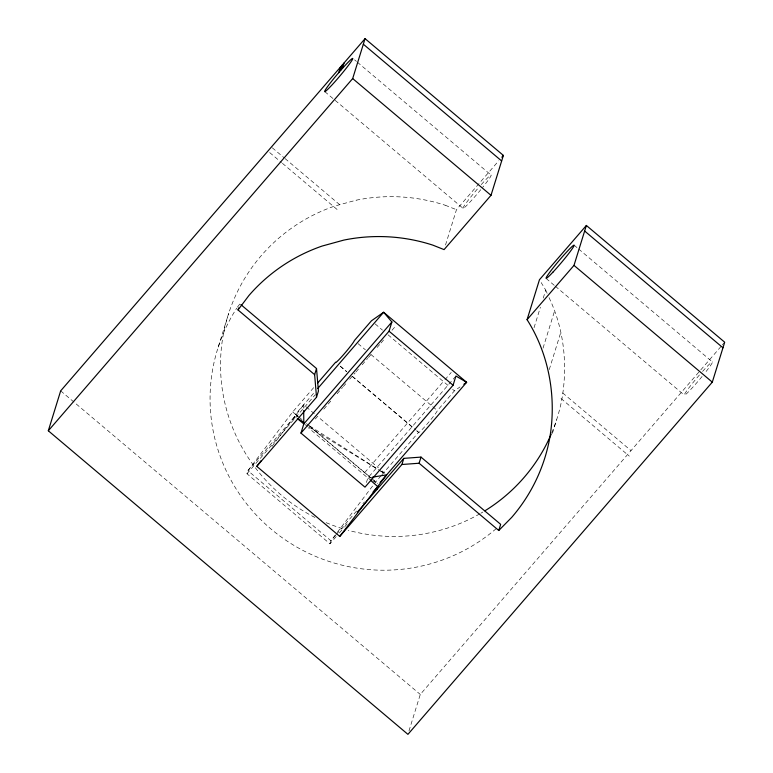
<?xml version="1.0" encoding="UTF-8"?>
<svg xmlns="http://www.w3.org/2000/svg" width="773" height="773" viewBox="0 0 773 773"><rect width="100%" height="100%" fill="white"/><g stroke="black" fill="none" stroke-linecap="round" stroke-linejoin="round"><path stroke-width="0.58" stroke-dasharray="3.87 2.9" d="M303.692 408.241L303.702 404.762L316.611 415.652M549.033 297.615C563.99 328.709 567.759 364.412 562.058 398.269A172.379 169.654 17.2 0 1 551.719 432.928M218.257 347.087L228.702 313.326M336.207 536.597L329.965 543.815L246.974 473.762L247.92 470.689L292.677 411.951L313.77 387.524M293.798 419.575L294.755 416.512L296.735 417.768M329.965 543.815L330.912 540.752L336.69 533.167M366.412 482.545L367.842 477.946L455.133 376.924M445.499 245.051L456.466 209.696L498.682 160.842M408.985 730.929L420.28 694.444L721.538 345.86M534.046 327.733L540.414 307.2M543.245 298.069L545.719 290.078L541.168 282.56M543.023 348.188L554.705 310.543M549.236 369.61L560.918 331.955M552.395 433.431L556.618 419.787M237.417 307.142L239.93 303.818M271.97 446.417L303.702 404.762M337.405 532.22L374.944 482.951M297.808 416.831L295.557 414.183L314.669 392.066M246.974 473.762L315.345 394.645M315.307 419.005L317.529 416.434L378.393 467.81M323.8 409.178L332.419 399.206M337.125 393.766L342.613 387.418M343.396 386.51L345.744 383.785M349.667 379.253L355.145 372.905M355.938 371.997L359.068 368.373M362.199 364.74L367.687 358.392M368.47 357.493L371.61 353.86M377.089 347.512L380.229 343.888M381.012 342.98L384.142 339.347M391.988 330.284L395.902 325.752M364.711 472.564L444.175 380.616M444.958 379.707L451.229 372.451M381.128 475.675L375.659 482.004L373.813 480.448M381.91 474.767L418.647 432.262A14.513 1.015 -49.8 0 0 427.256 423.884A14.513 1.015 -49.8 0 0 437.373 410.589L454.437 390.858L460.061 386.915M335.598 535.331L330.912 540.752L247.92 470.689L294.755 416.512L296.561 417.98M336.371 534.423L356.672 510.943M362.914 503.725L364.469 501.919M339.328 532.984L344.014 527.563M344.787 526.664L347.135 523.949M722.32 344.951L724.688 342.217M314.988 517.475A172.379 169.654 17.2 0 1 220.846 354.565A172.379 169.654 17.2 0 1 334.467 206.149L356.14 200.197M372.547 477.163L367.842 477.946L308.388 427.759M445.151 205.203L456.466 209.696M371.726 480.236L367.842 477.946L369.639 479.511M372.702 480.806L378.538 484.246M304.833 424.522L307.905 426.406M308.929 427.034L379.524 470.419M380.548 471.047L384.645 473.559L378.586 469.675M309.76 426.029L377.582 469.037M354.585 59.859L356.43 61.415M357.348 62.188L491.048 175.056M574.039 245.118L577.731 248.23M578.648 249.012L712.358 361.88A21.779 1.527 -49.8 0 1 705.498 372.267M324.805 91.629L463.124 208.391A21.779 1.527 -49.8 0 0 480.796 189.656M546.115 278.454L554.415 285.459M555.333 286.232L684.424 395.216M272.299 147.807L284.135 157.798M285.053 158.571L339.705 204.71M562.676 392.935L631 450.611M269.671 152.561L281.517 162.562M282.425 163.325L337.994 210.237M560.966 398.462L629.29 456.138M375.137 323.906L382.509 330.139M388.046 334.806L448.9 386.181M452.591 389.292L454.437 390.858M358.073 343.647L365.455 349.869M370.982 354.546L431.846 405.922M432.764 406.695L437.373 410.589M340.265 366.102L346.719 371.552M352.256 376.219L415.884 429.923M416.802 430.706L418.647 432.262M340.246 366.325L346.7 371.774M352.237 376.441L413.091 427.817M416.782 430.938L418.628 432.494M382.075 470.921L384.848 473.26M295.557 414.183L298.32 416.521M299.238 417.294L302.011 419.633M309.384 425.865L371.166 478.014M372.084 478.796L377.62 483.463M292.677 411.951L298.204 416.618M306.504 423.623L372.895 479.666M60.671 390.867L420.28 694.444M545.719 290.078L547.139 293.315M496.198 528.635A172.379 169.654 17.2 0 1 270.54 528.626A172.379 169.654 17.2 0 1 236.78 308.118M482.854 512.055A172.379 169.654 17.2 0 1 480.825 513.253M479.801 513.842A172.379 169.654 17.2 0 1 348.159 530.278M342.458 528.616A172.379 169.654 17.2 0 1 325.742 522.49M356.121 200.217A172.379 169.654 17.2 0 1 445.122 205.212M702.57 371.407A21.779 1.527 -49.8 0 1 712.397 361.88M702.106 376.47A21.779 1.527 -49.8 0 1 684.327 395.167A21.779 1.527 -49.8 0 1 700.164 374.132M481.26 184.592A21.779 1.527 -49.8 0 1 491.164 175.133A21.779 1.527 -49.8 0 1 482.545 187.51M463.027 208.352A21.779 1.527 -49.8 0 1 478.864 187.308"/><path stroke-width="1.16" d="M380.026 482.526L466.631 382.316L455.925 376.016L453.075 385.225L364.982 487.154L300.968 433.102L303.818 423.894L303.692 410.56M498.769 530.491L511.707 517.379A172.379 169.654 17.2 0 0 549.709 438.175C556.724 397.68 549.216 354.478 527.07 319.674L539.457 279.739L586.369 225.455L724.688 342.217L712.3 382.152L407.931 734.35L48.312 430.774L60.671 390.867L365.059 38.65L503.378 155.412L491 195.327L444.089 249.611L432.774 245.118A172.379 169.654 17.2 0 0 343.763 240.113L322.119 246.056A172.379 169.654 17.2 0 0 248.906 295.537L238.026 309.954L314.63 374.654L316.524 397.216L256.781 466.351L339.772 536.414L401.912 464.496L403.815 458.36L421.005 457.104L500.672 524.355L498.769 530.491L419.101 463.24L401.912 464.496M238.026 309.954L238.664 307.905M48.312 430.774L352.681 78.566L365.059 38.65M314.63 374.654L316.524 368.518L240.838 304.581M316.524 397.216L318.428 391.08L316.524 368.518M300.968 433.102L389.051 331.182L391.901 321.974L383.64 312.263L371.446 320.795L354.392 340.535A14.513 1.015 -49.8 0 1 344.265 353.821A14.513 1.015 -49.8 0 1 335.656 362.208L317.684 383.002M376.789 489.638L377.736 486.565L370.538 480.294M419.101 463.24L421.005 457.104M527.07 319.674L573.991 265.39L586.369 225.455M338.709 72.681L342.362 68.488A21.779 1.527 -49.8 0 1 349.609 63.782A21.779 1.527 -49.8 0 1 326.032 90.895A21.779 1.527 -49.8 0 1 338.709 72.681L340.439 67.145M340.545 70.546L342.284 65.009M342.362 68.488L344.091 62.951M256.781 466.351L261.119 460.66M339.772 536.414L386.693 474.815L372.547 477.163M501.812 157.219L503.378 155.412M317.809 388.433L383.64 312.263L466.631 382.316L463.81 384.287M391.901 321.974L303.818 423.894L297.47 418.724M373.059 491.986L377.736 486.565M357.281 512.209L403.815 458.36M297.731 418.396L303.683 422.174M363.329 44.196L501.638 160.958M584.63 231.011L722.939 347.773M352.681 78.566L491 195.327M573.991 265.39L712.3 382.152M389.051 331.182L453.075 385.225M551.265 434.011A172.379 169.654 17.2 0 1 484.874 510.837M553.082 272.009A21.779 1.527 -49.8 0 0 574.175 245.273A21.779 1.527 -49.8 0 0 552.975 268.067A21.779 1.527 -49.8 0 0 553.082 272.009"/></g></svg>
